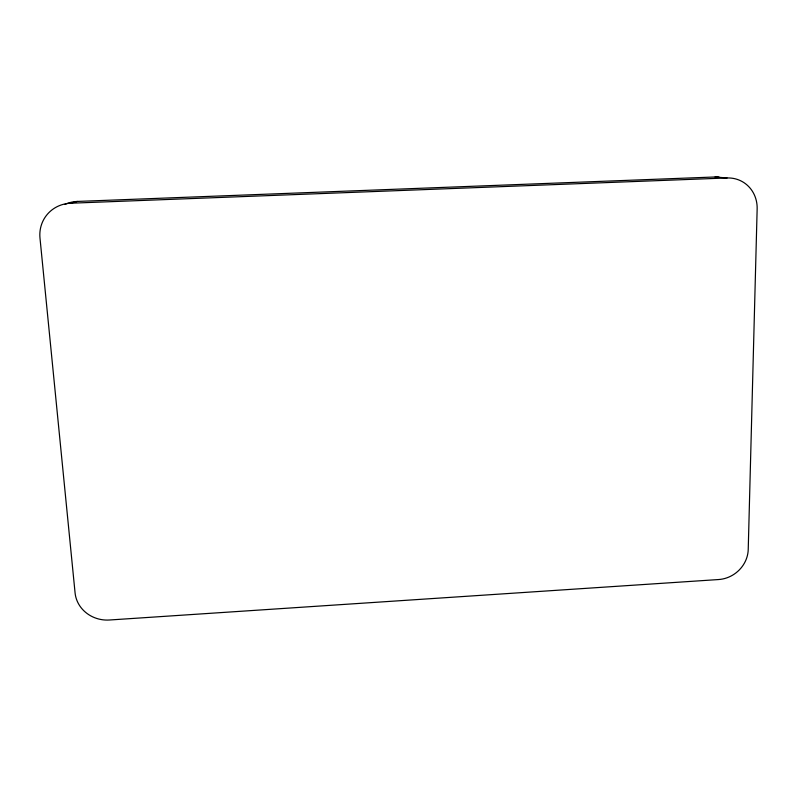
<?xml version="1.0" encoding="UTF-8"?>
<svg xmlns="http://www.w3.org/2000/svg" width="797" height="797" viewBox="0 0 797 797"><rect width="100%" height="100%" fill="white"/><g stroke="black" fill="none" stroke-linecap="round" stroke-linejoin="round"><path stroke-width="1.2" d="M715.118 176.974L727.023 177.97A32.557 30.316 -60.6 0 1 757.15 208.894L748.224 549.492A29.977 27.407 -37.4 0 1 718.645 579.539L109.438 620.006A31.731 29.359 6.2 0 1 75.077 592.888L39.989 238.084A34.49 32.707 36.1 0 1 70.694 203.215L77.339 201.432L715.118 176.974A31.641 29.529 -60.9 0 1 719.053 177.083M70.694 203.215L727.023 177.97M64.965 204.411A33.464 31.78 36.5 0 1 77.339 201.432"/></g></svg>
